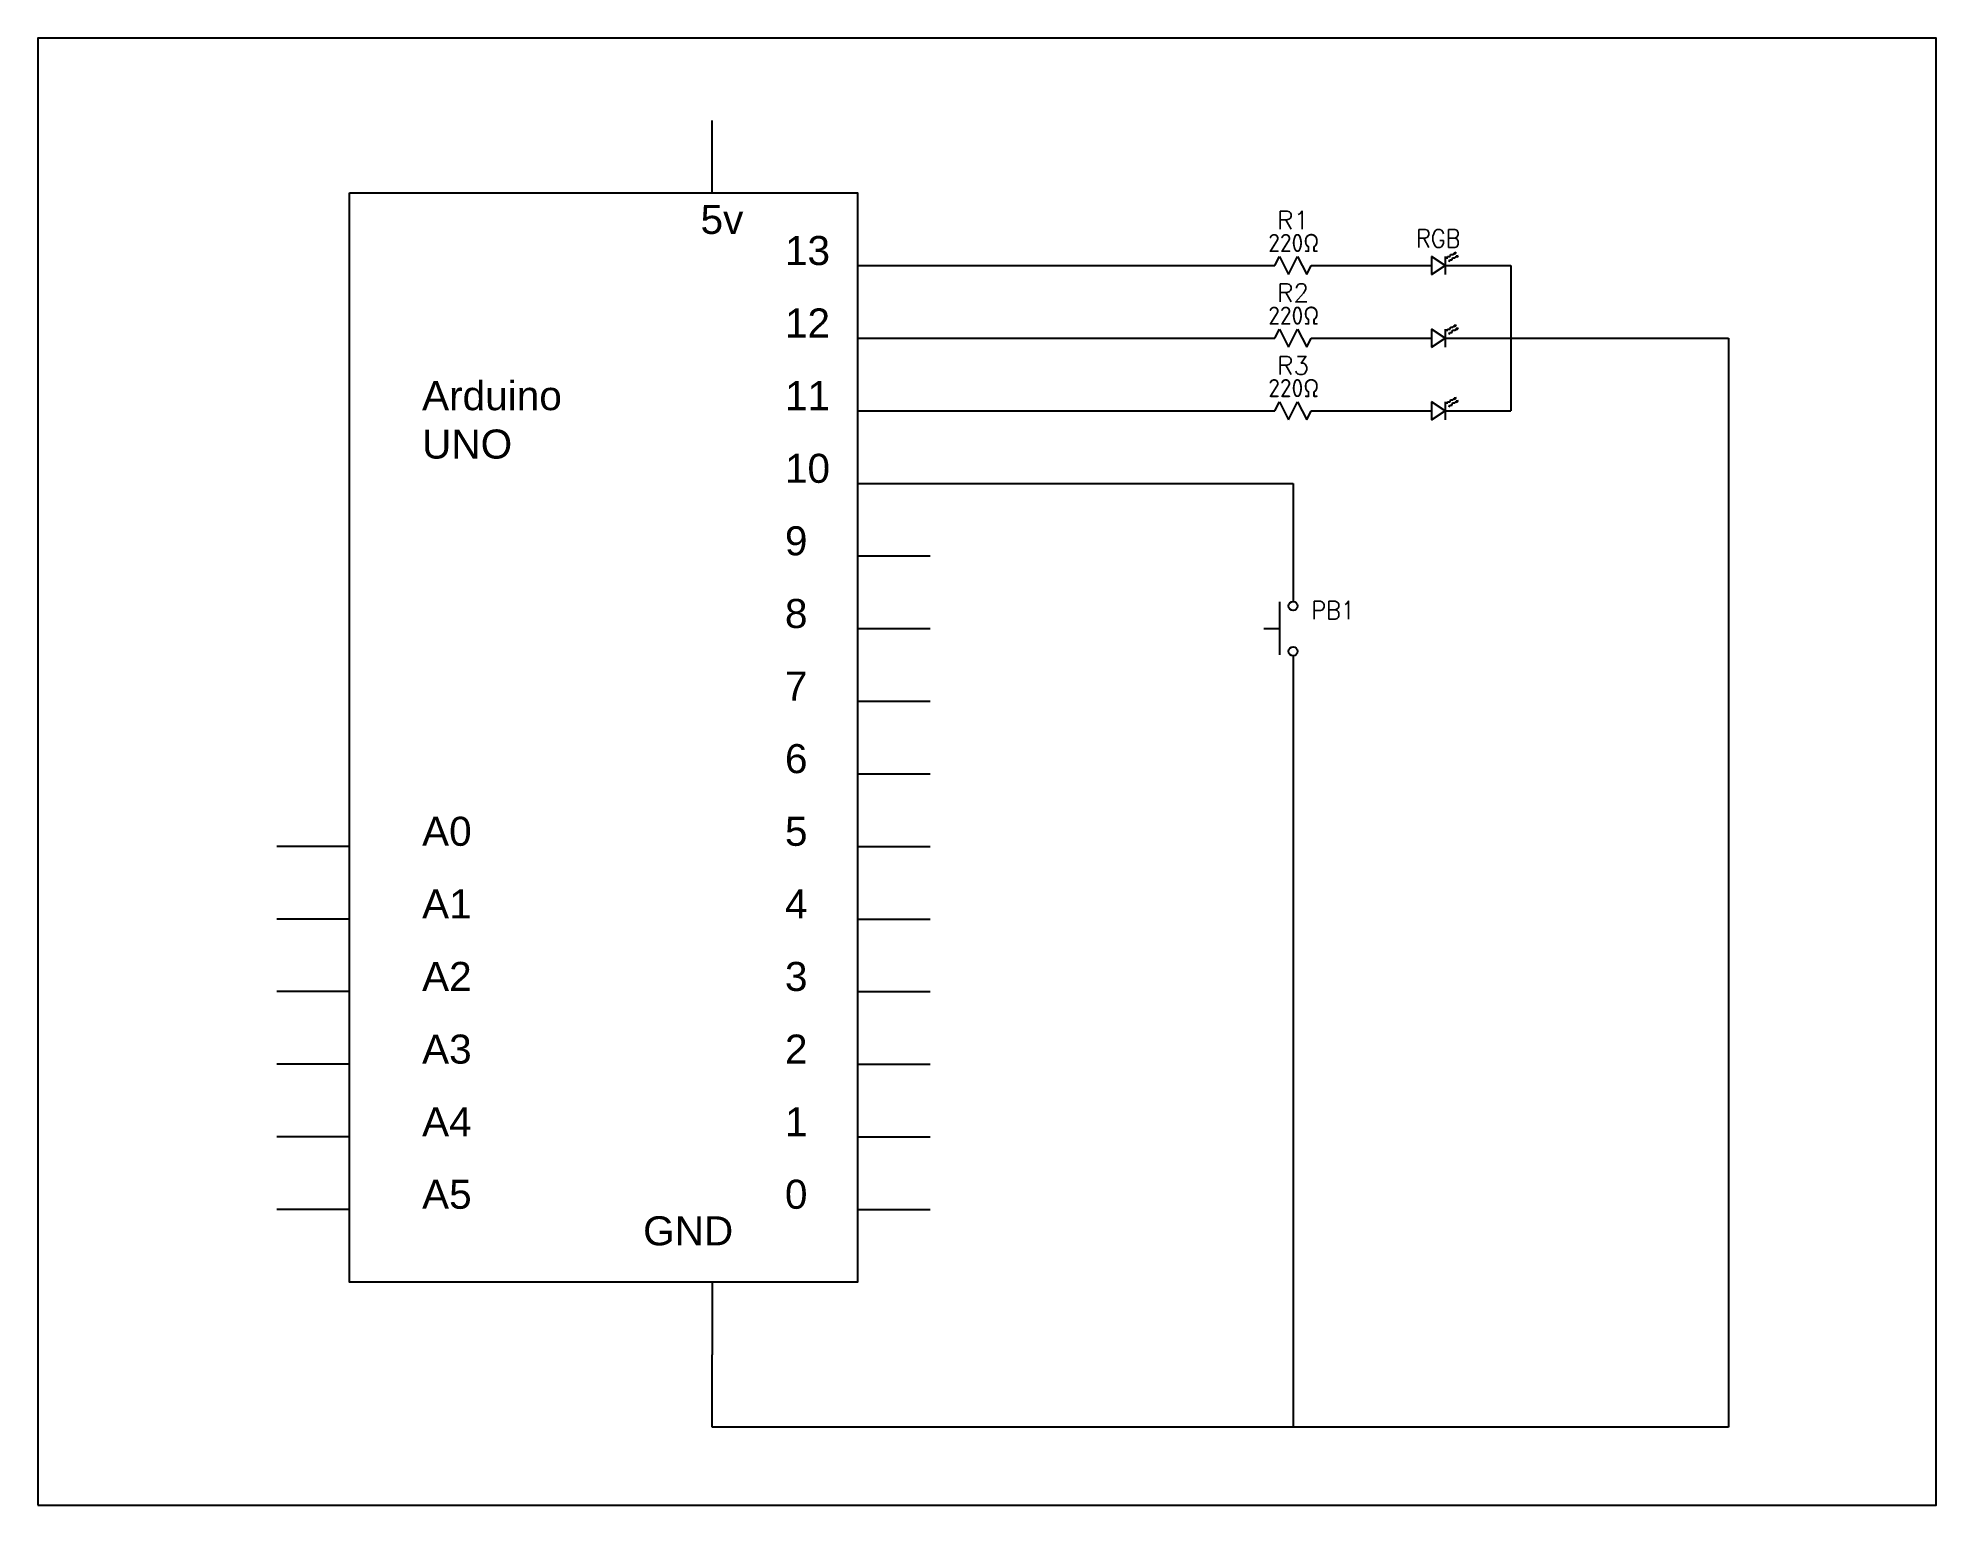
# Paper-space layout 'Layout9' of a CAD drawing. Header units: inches. Extents: x -0.1 to 10.9, y -0.1 to 8.4.
# The model-space entities are those that its viewports show. They can reach past a viewport. Long polylines and large blocks are cut down to what shows.
import ezdxf
from ezdxf.enums import TextEntityAlignment as Align

# ---------------------------------------------------------------- set-up
doc = ezdxf.new("R2010")
doc.units = ezdxf.units.IN
doc.header["$MEASUREMENT"] = 0
for name, color, linetype in [('MISC', 7, 'Continuous'), ('SYMS', 7, 'Continuous'), ('TAGS', 150, 'Continuous'), ('WIRES', 7, 'Continuous')]:
    doc.layers.add(name, color=color, linetype=linetype)
doc.styles.get("Standard").update_dxf_attribs({"font": 'arial.ttf'})
doc.styles.add('WD', font='romans.shx')

# ---------------------------------------------------------------- blocks, each defined once
blk = doc.blocks.new('VPB11')
for p, q in [((-0.094, 0.185), (-0.094, -0.18)), ((-0.202, 0), (-0.094, 0))]:
    blk.add_line(p, q)
for centre in [(0, 0.156), (0, -0.156)]:
    blk.add_circle(centre, 0.0312)
at = {"style": 'WD'}
for tag, p, width in [('INST', (0.127, 0.39), 0.7), ('LOC', (0.127, 0.221), 0.7), ('TAG1', (0.127, 0.064), 0.9), ('XREF', (0.129, -0.09), 0.7), ('DESC1', (0.129, -0.242), 0.7), ('DESC2', (0.129, -0.398), 0.7)]:
    blk.add_attdef(tag, p, '', height=0.125, dxfattribs=dict(at, width=width))
at = {"linetype": 'Continuous', "style": 'WD'}
for tag, height, flags, p in [('TERM01', 0.125, 8, (-0.055, 0.222)), ('MFG', 0.01, 9, (-0.142, -0.088)), ('CAT', 0.01, 9, (-0.142, -0.073))]:
    blk.add_attdef(tag, text='', height=height, dxfattribs=dict(at, flags=flags)).set_placement(p, align=Align.RIGHT)
at = {"color": 7, "style": 'WD', "flags": 1}
for tag, p in [('X2TERM01', (0, 0.188)), ('X8TERM02', (0, -0.188))]:
    blk.add_attdef(tag, p, '', height=0.0125, dxfattribs=at)
at = {"color": 7, "style": 'WD'}
for tag, p in [('X4LINK', (-0.266, 0)), ('X1LINK', (0, 0))]:
    blk.add_attdef(tag, p, '', height=0.01, dxfattribs=at)
at = {"style": 'WD'}
for tag, flags, p in [('CONTACT', 1, (-0.142, -0.053)), ('FAMILY', 9, (-0.142, -0.036))]:
    blk.add_attdef(tag, text='', height=0.01, dxfattribs=dict(at, flags=flags)).set_placement(p, align=Align.RIGHT)
at = {"linetype": 'Continuous', "style": 'WD', "flags": 9}
blk.add_attdef('ASSYCODE', text='', height=0.01, dxfattribs=at).set_placement((-0.155, -0.106), align=Align.CENTER)
at = {"linetype": 'Continuous', "style": 'WD', "flags": 8}
blk.add_attdef('TERM02', text='', height=0.125, dxfattribs=at).set_placement((-0.041, -0.229), align=Align.TOP_RIGHT)
blk = doc.blocks.new('HRE1')
for p, q in [((-0.125, 0), (-0.094, 0.062)), ((-0.094, 0.062), (-0.031, -0.062)), ((-0.031, -0.062), (0.031, 0.062)), ((0.031, 0.062), (0.094, -0.062)), ((0.094, -0.062), (0.125, 0))]:
    blk.add_line(p, q)
at = {"style": 'WD'}
for tag, width, p in [('INST', 0.7, (0, 0.888)), ('LOC', 0.7, (0, 0.719)), ('DESC1', 0.7, (0, 0.562)), ('DESC2', 0.7, (0, 0.406)), ('RATING1', 0.9, (0.006, 0.094))]:
    blk.add_attdef(tag, text='', height=0.125, dxfattribs=dict(at, width=width)).set_placement(p, align=Align.CENTER)
blk.add_attdef('TAG1', text='', height=0.125, dxfattribs=at).set_placement((0, 0.25), align=Align.CENTER)
for tag, p, height, flags in [('FAMILY', (0.205, 0.152), 0.01, 9), ('X4TERM01', (-0.125, 0), 0.0125, 1), ('X1TERM02', (0.125, 0), 0.0125, 1)]:
    blk.add_attdef(tag, p, '', height=height, dxfattribs=dict(at, flags=flags))
at = {"linetype": 'Continuous', "style": 'WD', "flags": 9}
for tag, p in [('ASSYCODE', (0.219, 0.062)), ('MFG', (0.228, 0.089)), ('CAT', (0.23, 0.108))]:
    blk.add_attdef(tag, text='', height=0.01, dxfattribs=at).set_placement(p, align=Align.CENTER)
at = {"linetype": 'Continuous', "style": 'WD', "flags": 8}
blk.add_attdef('TERM01', text='', height=0.125, dxfattribs=at).set_placement((-0.219, -0.031), align=Align.TOP_RIGHT)
blk.add_attdef('TERM02', text='', height=0.125, dxfattribs=at).set_placement((0.219, -0.031), align=Align.TOP_LEFT)
at = {"style": 'WD', "width": 0.9}
blk.add_attdef('RATING2', text='', height=0.125, dxfattribs=at).set_placement((0.006, -0.188), align=Align.TOP_CENTER)
blk = doc.blocks.new('HDI1LED')
h = blk.add_hatch(color=256)
h.dxf.hatch_style = 1
h.paths.add_polyline_path([(0.109, 0.089), (0.113, 0.084), (0.117, 0.079), (0.123, 0.092)])
h = blk.add_hatch(color=256)
h.dxf.hatch_style = 1
h.paths.add_polyline_path([(0.123, 0.068), (0.127, 0.063), (0.13, 0.058), (0.137, 0.07)])
for p, q in [((0.047, 0), (-0.047, 0.062)), ((-0.047, 0.062), (-0.047, -0.062)), ((-0.047, -0.062), (0.047, 0)), ((0.047, 0.062), (0.047, -0.062)), ((0.061, 0.047), (0.065, 0.062)), ((0.065, 0.062), (0.082, 0.062)), ((0.075, 0.026), (0.079, 0.04)), ((0.079, 0.04), (0.096, 0.04)), ((0.082, 0.062), (0.085, 0.076)), ((0.085, 0.076), (0.101, 0.076)), ((0.096, 0.04), (0.099, 0.055)), ((0.099, 0.055), (0.115, 0.054)), ((0.101, 0.076), (0.113, 0.084)), ((0.109, 0.089), (0.123, 0.092)), ((0.113, 0.084), (0.109, 0.089)), ((0.113, 0.084), (0.117, 0.079)), ((0.115, 0.054), (0.127, 0.063)), ((0.117, 0.079), (0.123, 0.092)), ((0.123, 0.068), (0.137, 0.07)), ((0.127, 0.063), (0.123, 0.068)), ((0.127, 0.063), (0.13, 0.058)), ((0.13, 0.058), (0.137, 0.07))]:
    blk.add_line(p, q)
at = {"style": 'WD'}
for tag, height, width, p in [('INST', 0.1, 0.7, (0, 0.438)), ('LOC', 0.1, 0.7, (0, 0.297)), ('TAG1', 0.125, 0.9, (0, 0.125)), ('RATING1', 0.1, 0.8, (0.006, -0.312)), ('DESC1', 0.125, 0.9, (0, -0.625)), ('DESC2', 0.125, 0.9, (0, -0.781))]:
    blk.add_attdef(tag, text='', height=height, dxfattribs=dict(at, width=width)).set_placement(p, align=Align.CENTER)
for tag, p, height, flags in [('FAMILY', (0.205, 0.152), 0.01, 9), ('WDBLKNAM', (0.205, 0.133), 0.01, 9), ('X4TERM01', (-0.047, 0), 0.0125, 1), ('X1TERM02', (0.047, 0), 0.0125, 1)]:
    blk.add_attdef(tag, p, '', height=height, dxfattribs=dict(at, flags=flags))
at = {"style": 'WD', "flags": 9}
for tag, p in [('ASSYCODE', (0.219, 0.062)), ('MFG', (0.228, 0.089)), ('CAT', (0.23, 0.108))]:
    blk.add_attdef(tag, text='', height=0.01, dxfattribs=at).set_placement(p, align=Align.CENTER)
at = {"style": 'WD', "flags": 8}
blk.add_attdef('TERM01', text='', height=0.125, dxfattribs=at).set_placement((-0.125, -0.031), align=Align.TOP_RIGHT)
blk.add_attdef('TERM02', text='', height=0.125, dxfattribs=at).set_placement((0.109, -0.031), align=Align.TOP_LEFT)
at = {"style": 'WD', "width": 0.8}
blk.add_attdef('RATING2', text='', height=0.1, dxfattribs=at).set_placement((0.006, -0.484), align=Align.BOTTOM_CENTER)

msp = doc.modelspace()

# ---------------------------------------------------------------- linework, layer by layer
for points in [[(37.5, 30), (48.5, 30), (48.5, 38.5), (37.5, 38.5)], [(39.305, 37.602), (42.25, 37.602), (42.25, 31.292), (39.305, 31.292)]]:
    msp.add_lwpolyline(points, close=True)
at = {"layer": 'WIRES'}
for p, q in [((41.408, 37.602), (41.408, 38.023)), ((42.25, 37.181), (42.67, 37.181)), ((42.67, 37.181), (44.668, 37.181)), ((44.879, 37.181), (45.575, 37.181)), ((45.654, 37.181), (46.036, 37.181)), ((46.036, 37.181), (46.036, 36.761)), ((42.25, 36.761), (42.67, 36.761)), ((42.67, 36.761), (44.668, 36.761)), ((44.879, 36.761), (45.575, 36.761)), ((45.654, 36.761), (46.877, 36.761)), ((46.036, 36.761), (46.036, 36.34)), ((46.877, 36.761), (47.298, 36.761)), ((47.298, 36.761), (47.298, 30.451)), ((42.25, 36.34), (42.67, 36.34)), ((42.67, 36.34), (44.668, 36.34)), ((44.879, 36.34), (45.575, 36.34)), ((45.654, 36.34), (46.036, 36.34)), ((42.25, 35.919), (42.67, 35.919)), ((42.67, 35.919), (44.774, 35.919)), ((44.774, 35.919), (44.774, 35.236)), ((42.25, 35.499), (42.67, 35.499)), ((42.25, 35.078), (42.67, 35.078)), ((44.774, 34.92), (44.774, 30.451)), ((44.774, 34.92), (44.774, 34.657)), ((42.25, 34.657), (42.67, 34.657)), ((42.25, 34.237), (42.67, 34.237)), ((39.305, 33.816), (38.884, 33.816)), ((42.25, 33.816), (42.67, 33.816)), ((39.305, 33.395), (38.884, 33.395)), ((42.25, 33.395), (42.67, 33.395)), ((39.305, 32.975), (38.884, 32.975)), ((42.25, 32.975), (42.67, 32.975)), ((39.305, 32.554), (38.884, 32.554)), ((42.25, 32.554), (42.67, 32.554)), ((39.305, 32.133), (38.884, 32.133)), ((42.25, 32.133), (42.67, 32.133)), ((39.305, 31.713), (38.884, 31.713)), ((42.25, 31.713), (42.67, 31.713)), ((41.408, 31.292), (41.408, 30.871)), ((41.408, 30.451), (41.408, 30.871)), ((44.774, 30.451), (41.408, 30.451)), ((47.298, 30.451), (44.353, 30.451))]:
    msp.add_line(p, q, dxfattribs=at)

# ---------------------------------------------------------------- block references
at = {"layer": 'SYMS'}
ref = msp.add_blockref('HRE1', (44.774, 37.181), dxfattribs=dict(at, xscale=0.8413280727052851, yscale=0.8413280727052851, zscale=0.8413280727052851))
ref.add_attrib('RATING1', '220Ω', dxfattribs={"layer": 'MISC', "height": 0.1052, "style": 'WD', "width": 0.9}).set_placement((44.778, 37.26), align=Align.CENTER)
ref.add_attrib('TAG1', 'R1', dxfattribs={"layer": 'TAGS', "height": 0.1052, "style": 'WD'}).set_placement((44.774, 37.392), align=Align.CENTER)
ref = msp.add_blockref('HDI1LED', (45.615, 37.181), dxfattribs=dict(at, xscale=0.8413280727052851, yscale=0.8413280727052851, zscale=0.8413280727052851))
ref.add_attrib('TAG1', 'RGB', dxfattribs={"layer": 'TAGS', "height": 0.1052, "style": 'WD', "width": 0.9}).set_placement((45.615, 37.286), align=Align.CENTER)
ref = msp.add_blockref('HRE1', (44.774, 36.761), dxfattribs=dict(at, xscale=0.8413280727052851, yscale=0.8413280727052851, zscale=0.8413280727052851))
ref.add_attrib('RATING1', '220Ω', dxfattribs={"layer": 'MISC', "height": 0.1052, "style": 'WD', "width": 0.9}).set_placement((44.778, 36.839), align=Align.CENTER)
ref.add_attrib('TAG1', 'R2', dxfattribs={"layer": 'TAGS', "height": 0.1052, "style": 'WD'}).set_placement((44.774, 36.971), align=Align.CENTER)
at = {"layer": 'SYMS', "xscale": 0.8413280727052851, "yscale": 0.8413280727052851, "zscale": 0.8413280727052851}
for p in [(45.615, 36.761), (45.615, 36.34)]:
    msp.add_blockref('HDI1LED', p, dxfattribs=at)
at = {"layer": 'SYMS'}
ref = msp.add_blockref('HRE1', (44.774, 36.34), dxfattribs=dict(at, xscale=0.8413280727052851, yscale=0.8413280727052851, zscale=0.8413280727052851))
ref.add_attrib('RATING1', '220Ω', dxfattribs={"layer": 'MISC', "height": 0.1052, "style": 'WD', "width": 0.9}).set_placement((44.778, 36.419), align=Align.CENTER)
ref.add_attrib('TAG1', 'R3', dxfattribs={"layer": 'TAGS', "height": 0.1052, "style": 'WD'}).set_placement((44.774, 36.55), align=Align.CENTER)
ref = msp.add_blockref('VPB11', (44.774, 35.078), dxfattribs=dict(at, xscale=0.8413280727052851, yscale=0.8413280727052851, zscale=0.8413280727052851))
ref.add_attrib('TAG1', 'PB1', (44.88, 35.132), dxfattribs={"layer": 'TAGS', "height": 0.1052, "style": 'WD', "width": 0.9})

# ---------------------------------------------------------------- texts
at = {"char_height": 0.16827, "attachment_point": 1}
for s, insert in [('{\\C256;\\c0;5v}', (41.34, 37.533)), ('{\\C256;\\c0;13}', (41.829, 37.353)), ('{\\C256;\\c0;12}', (41.829, 36.933)), ('{\\C256;\\c0;Arduino UNO}', (39.726, 36.512)), ('{\\C256;\\c0;11}', (41.829, 36.512)), ('{\\C256;\\c0;10}', (41.829, 36.091)), ('{\\C256;\\c0;9}', (41.829, 35.671)), ('{\\C256;\\c0;8}', (41.829, 35.25)), ('{\\C256;\\c0;7}', (41.829, 34.829)), ('{\\C256;\\c0;6}', (41.829, 34.409)), ('{\\C256;\\c0;A0}', (39.726, 33.988)), ('{\\C256;\\c0;5}', (41.829, 33.988)), ('{\\C256;\\c0;A1}', (39.726, 33.567)), ('{\\C256;\\c0;4}', (41.829, 33.567)), ('{\\C256;\\c0;A2}', (39.726, 33.147)), ('{\\C256;\\c0;3}', (41.829, 33.147)), ('{\\C256;\\c0;A3}', (39.726, 32.726)), ('{\\C256;\\c0;2}', (41.829, 32.726)), ('{\\C256;\\c0;A4}', (39.726, 32.305)), ('{\\C256;\\c0;1}', (41.829, 32.305)), ('{\\C256;\\c0;A5}', (39.726, 31.885)), ('{\\C256;\\c0;0}', (41.829, 31.885)), ('{\\C256;\\c0;GND}', (41.007, 31.673))]:
    msp.add_mtext_dynamic_manual_height_columns(s, width=0.4113, gutter_width=0.841, heights=[0], dxfattribs=dict(at, insert=insert))

psp = doc.layouts.new('Layout9')

# ---------------------------------------------------------------- viewports
at = {"layer": '0'}
psp.add_viewport(center=(5.375, 4.119), size=(11, 8.5), view_center_point=(43, 34.25), view_height=8.5, dxfattribs=at)

doc.saveas('drawing.dxf')
